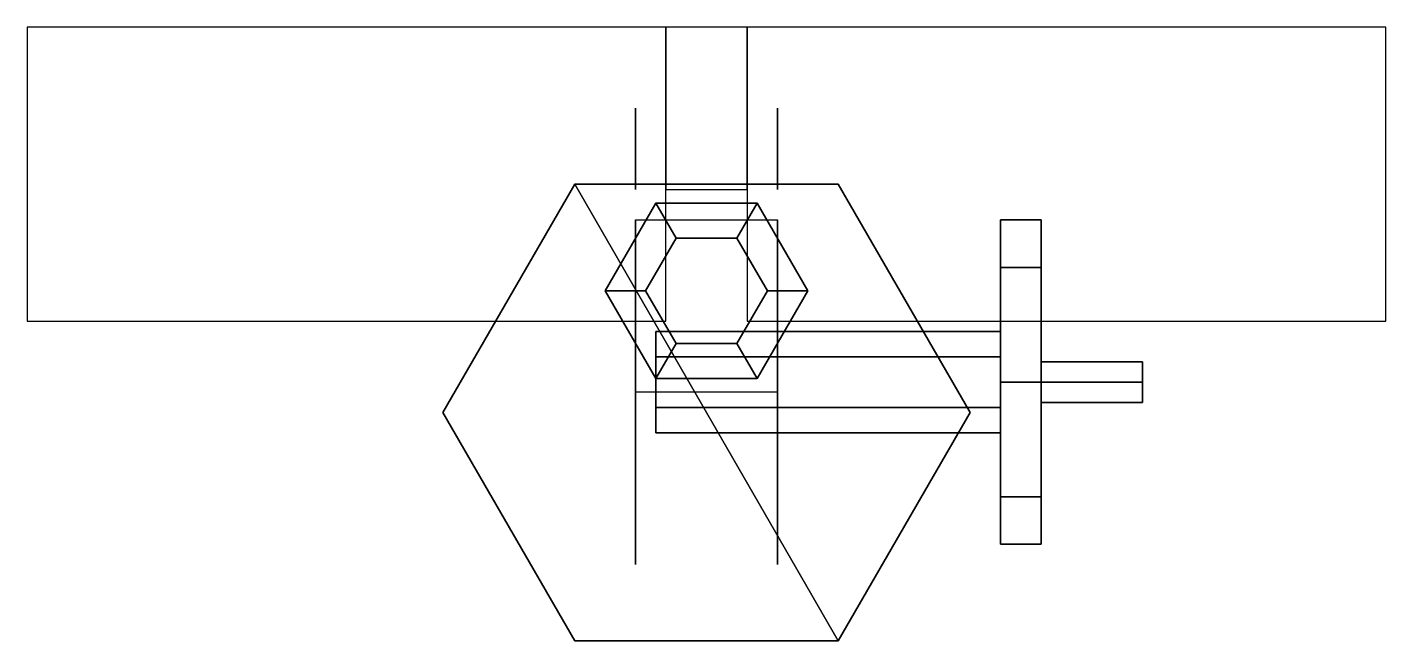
# Model space of a CAD drawing. Extents: x -0.67 to 0.67, y -8.85 to -8.24.
import ezdxf

# ---------------------------------------------------------------- set-up
doc = ezdxf.new("R2010")
doc.units = 0
doc.layers.add('TURRET', color=2, linetype='CONTINUOUS')

msp = doc.modelspace()

# ---------------------------------------------------------------- linework, layer by layer
at = {"layer": 'TURRET'}
for points in [[(-0.04, -8.24, -0.27), (-0.67, -8.24, -0.27), (-0.67, -8.53, 0.69), (-0.04, -8.53, 0.69)], [(0.04, -8.24, -0.27), (-0.04, -8.24, -0.27), (-0.04, -8.4001, 0.2599), (0.04, -8.4001, 0.2599)], [(0.67, -8.24, -0.27), (0.04, -8.24, -0.27), (0.04, -8.53, 0.69), (0.67, -8.53, 0.69)], [(-0.07, -8.4), (-0.07, -8.32, -0.01), (-0.07, -8.35, 0.09), (-0.07, -8.4, 0.04)], [(0.07, -8.4), (0.07, -8.32, -0.01), (0.07, -8.35, 0.09), (0.07, -8.4, 0.04)], [(-0.13, -8.3948), (-0.26, -8.62), (-0.26, -8.62, 0.04), (-0.13, -8.3948, 0.04)], [(-0.26, -8.62, 0.04), (-0.13, -8.8452, 0.04), (0.13, -8.8452, 0.04), (-0.13, -8.3948, 0.04)], [(-0.13, -8.8452), (-0.26, -8.62), (-0.13, -8.3948), (0.13, -8.8452)], [(0.13, -8.3948), (-0.13, -8.3948), (-0.13, -8.3948, 0.04), (0.13, -8.3948, 0.04)], [(-0.13, -8.3948, 0.04), (0.13, -8.8452, 0.04), (0.26, -8.62, 0.04), (0.13, -8.3948, 0.04)], [(0.13, -8.8452), (-0.13, -8.3948), (0.13, -8.3948), (0.26, -8.62)], [(0.26, -8.62), (0.13, -8.3948), (0.13, -8.3948, 0.04), (0.26, -8.62, 0.04)], [(-0.06, -8.5, 0.17), (-0.03, -8.448, 0.17), (-0.05, -8.4134, 0.13), (-0.1, -8.5, 0.13)], [(-0.05, -8.4134, 0.04), (-0.1, -8.5, 0.04), (-0.1, -8.5, 0.13), (-0.05, -8.4134, 0.13)], [(-0.03, -8.448, 0.17), (0.03, -8.448, 0.17), (0.05, -8.4134, 0.13), (-0.05, -8.4134, 0.13)], [(0.05, -8.4134, 0.04), (-0.05, -8.4134, 0.04), (-0.05, -8.4134, 0.13), (0.05, -8.4134, 0.13)], [(0.03, -8.448, 0.17), (0.06, -8.5, 0.17), (0.1, -8.5, 0.13), (0.05, -8.4134, 0.13)], [(0.1, -8.5, 0.04), (0.05, -8.4134, 0.04), (0.05, -8.4134, 0.13), (0.1, -8.5, 0.13)], [(-0.07, -8.6, 0.19), (-0.07, -8.43, 0.19), (-0.07, -8.43, 0.22), (-0.07, -8.58, 0.26)], [(-0.07, -8.6, 0.19), (-0.07, -8.43, 0.19), (0.07, -8.43, 0.19), (0.07, -8.6, 0.19)], [(0.07, -8.6, 0.19), (0.07, -8.43, 0.19), (0.07, -8.43, 0.22), (0.07, -8.58, 0.26)], [(0.29, -8.4769, -0.0331), (0.29, -8.43, 0.08), (0.33, -8.43, 0.08), (0.33, -8.4769, -0.0331)], [(0.29, -8.7031, 0.1931), (0.29, -8.43, 0.08), (0.29, -8.4769, -0.0331), (0.29, -8.75, 0.08)], [(0.29, -8.43, 0.08), (0.29, -8.4769, 0.1931), (0.33, -8.4769, 0.1931), (0.33, -8.43, 0.08)], [(0.29, -8.59, 0.24), (0.29, -8.4769, 0.1931), (0.29, -8.43, 0.08), (0.29, -8.7031, 0.1931)], [(0.33, -8.75, 0.08), (0.33, -8.4769, -0.0331), (0.33, -8.43, 0.08), (0.33, -8.7031, 0.1931)], [(0.33, -8.7031, 0.1931), (0.33, -8.43, 0.08), (0.33, -8.4769, 0.1931), (0.33, -8.59, 0.24)], [(-0.03, -8.448, 0.17), (-0.06, -8.5, 0.17), (-0.06, -8.5, 0.19), (-0.03, -8.448, 0.19)], [(0.03, -8.448, 0.17), (-0.03, -8.448, 0.17), (-0.03, -8.448, 0.19), (0.03, -8.448, 0.19)], [(0.06, -8.5, 0.17), (0.03, -8.448, 0.17), (0.03, -8.448, 0.19), (0.06, -8.5, 0.19)], [(0.29, -8.75, 0.08), (0.29, -8.4769, -0.0331), (0.29, -8.59, -0.08), (0.29, -8.7031, -0.0331)], [(0.29, -8.4769, 0.1931), (0.29, -8.59, 0.24), (0.33, -8.59, 0.24), (0.33, -8.4769, 0.1931)], [(0.29, -8.59, -0.08), (0.29, -8.4769, -0.0331), (0.33, -8.4769, -0.0331), (0.33, -8.59, -0.08)], [(0.33, -8.7031, -0.0331), (0.33, -8.59, -0.08), (0.33, -8.4769, -0.0331), (0.33, -8.75, 0.08)], [(-0.03, -8.552, 0.17), (-0.06, -8.5, 0.17), (-0.1, -8.5, 0.13), (-0.05, -8.5866, 0.13)], [(-0.1, -8.5, 0.04), (-0.05, -8.5866, 0.04), (-0.05, -8.5866, 0.13), (-0.1, -8.5, 0.13)], [(-0.06, -8.5, 0.17), (-0.03, -8.552, 0.17), (-0.03, -8.552, 0.19), (-0.06, -8.5, 0.19)], [(0.06, -8.5, 0.17), (0.03, -8.552, 0.17), (0.05, -8.5866, 0.13), (0.1, -8.5, 0.13)], [(0.03, -8.552, 0.17), (0.06, -8.5, 0.17), (0.06, -8.5, 0.19), (0.03, -8.552, 0.19)], [(0.05, -8.5866, 0.04), (0.1, -8.5, 0.04), (0.1, -8.5, 0.13), (0.05, -8.5866, 0.13)], [(-0.05, -8.54, 0.08), (-0.05, -8.565, 0.1233), (0.29, -8.565, 0.1233), (0.29, -8.54, 0.08)], [(-0.05, -8.565, 0.0367), (-0.05, -8.54, 0.08), (0.29, -8.54, 0.08), (0.29, -8.565, 0.0367)], [(-0.05, -8.565, 0.1233), (-0.05, -8.54, 0.08), (-0.05, -8.565, 0.0367), (-0.05, -8.615, 0.1233)], [(0.03, -8.552, 0.17), (-0.03, -8.552, 0.17), (-0.05, -8.5866, 0.13), (0.05, -8.5866, 0.13)], [(-0.03, -8.552, 0.17), (0.03, -8.552, 0.17), (0.03, -8.552, 0.19), (-0.03, -8.552, 0.19)], [(-0.05, -8.565, 0.1233), (-0.05, -8.615, 0.1233), (0.29, -8.615, 0.1233), (0.29, -8.565, 0.1233)], [(-0.05, -8.615, 0.0367), (-0.05, -8.565, 0.0367), (0.29, -8.565, 0.0367), (0.29, -8.615, 0.0367)], [(-0.05, -8.615, 0.1233), (-0.05, -8.565, 0.0367), (-0.05, -8.615, 0.0367), (-0.05, -8.64, 0.08)], [(0.33, -8.59, -0.06), (0.33, -8.57, -0.04), (0.43, -8.57, -0.04), (0.43, -8.59, -0.06)], [(0.33, -8.57, -0.04), (0.33, -8.59, -0.02), (0.43, -8.59, -0.02), (0.43, -8.57, -0.04)], [(0.43, -8.61, -0.04), (0.43, -8.59, -0.06), (0.43, -8.57, -0.04), (0.43, -8.59, -0.02)], [(-0.07, -8.66, 0.23), (-0.07, -8.6, 0.19), (-0.07, -8.58, 0.26), (-0.07, -8.62, 0.28)], [(-0.05, -8.5866, 0.04), (0.05, -8.5866, 0.04), (0.05, -8.5866, 0.13), (-0.05, -8.5866, 0.13)], [(0.07, -8.66, 0.23), (0.07, -8.6, 0.19), (0.07, -8.58, 0.26), (0.07, -8.62, 0.28)], [(0.29, -8.59, 0.24), (0.29, -8.7031, 0.1931), (0.33, -8.7031, 0.1931), (0.33, -8.59, 0.24)], [(0.29, -8.7031, -0.0331), (0.29, -8.59, -0.08), (0.33, -8.59, -0.08), (0.33, -8.7031, -0.0331)], [(0.33, -8.61, -0.04), (0.33, -8.59, -0.06), (0.43, -8.59, -0.06), (0.43, -8.61, -0.04)], [(0.33, -8.59, -0.02), (0.33, -8.61, -0.04), (0.43, -8.61, -0.04), (0.43, -8.59, -0.02)], [(-0.05, -8.615, 0.1233), (-0.05, -8.64, 0.08), (0.29, -8.64, 0.08), (0.29, -8.615, 0.1233)], [(-0.05, -8.64, 0.08), (-0.05, -8.615, 0.0367), (0.29, -8.615, 0.0367), (0.29, -8.64, 0.08)], [(-0.26, -8.62), (-0.13, -8.8452), (-0.13, -8.8452, 0.04), (-0.26, -8.62, 0.04)], [(-0.07, -8.7, 0.28), (-0.07, -8.66, 0.23), (-0.07, -8.62, 0.28), (-0.07, -8.65, 0.35)], [(0.07, -8.7, 0.28), (0.07, -8.66, 0.23), (0.07, -8.62, 0.28), (0.07, -8.65, 0.35)], [(0.13, -8.8452), (0.26, -8.62), (0.26, -8.62, 0.04), (0.13, -8.8452, 0.04)], [(-0.07, -8.7, 0.34), (-0.07, -8.7, 0.28), (-0.07, -8.65, 0.35), (-0.07, -8.7, 0.37)], [(0.07, -8.7, 0.34), (0.07, -8.7, 0.28), (0.07, -8.65, 0.35), (0.07, -8.7, 0.37)], [(-0.07, -8.77, 0.35), (-0.07, -8.7, 0.34), (-0.07, -8.7, 0.37), (-0.07, -8.75, 0.4)], [(0.07, -8.77, 0.35), (0.07, -8.7, 0.34), (0.07, -8.7, 0.37), (0.07, -8.75, 0.4)], [(0.29, -8.75, 0.08), (0.29, -8.7031, -0.0331), (0.33, -8.7031, -0.0331), (0.33, -8.75, 0.08)], [(0.29, -8.7031, 0.1931), (0.29, -8.75, 0.08), (0.33, -8.75, 0.08), (0.33, -8.7031, 0.1931)], [(-0.13, -8.8452), (0.13, -8.8452), (0.13, -8.8452, 0.04), (-0.13, -8.8452, 0.04)]]:
    msp.add_3dface(points, dxfattribs=at)

doc.saveas('drawing.dxf')
